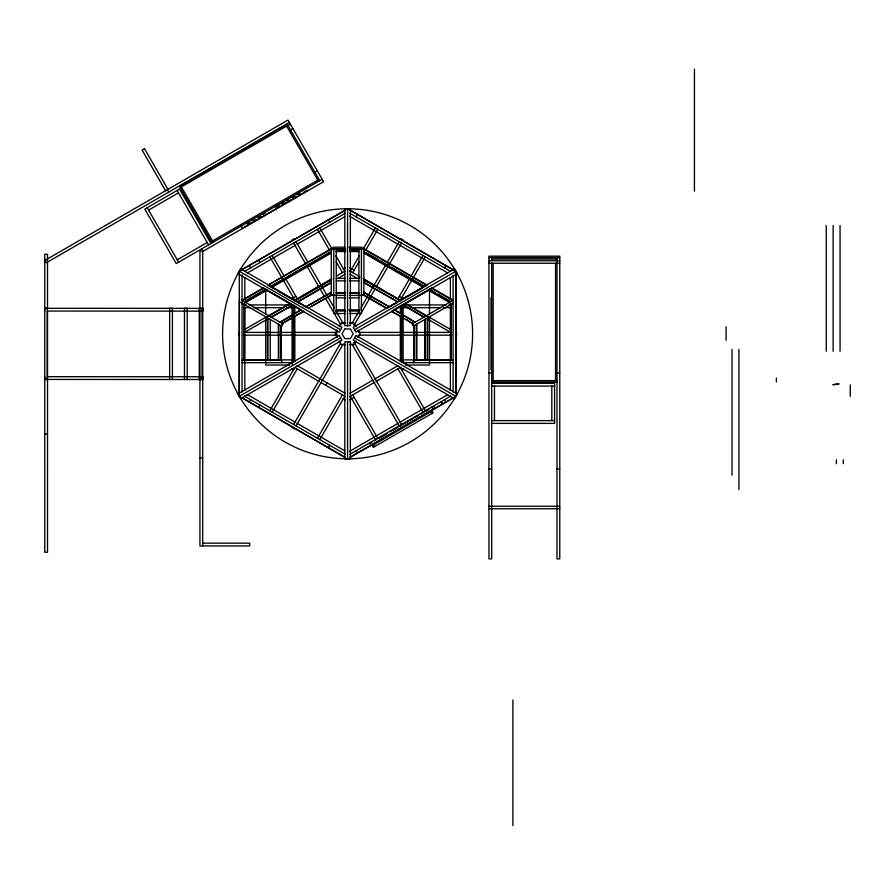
<?xml version="1.0" encoding="UTF-8"?>
<svg xmlns="http://www.w3.org/2000/svg" width="895" height="895" viewBox="0 0 895 895"><rect width="100%" height="100%" fill="white"/><g stroke="black" fill="none" stroke-linecap="round" stroke-linejoin="round"><path stroke-width="1.34" d="M44.75 311.057L44.75 308.294L47.245 308.294L47.245 379.446L44.75 379.446L44.761 376.672M239.166 396.004L239.412 300.172M455.689 393.8L456.014 271.565L349.117 209.475M281.466 325.937L282.708 323.777M249.235 402.056L250.611 399.662M356.154 216.87L357.53 214.476M258.543 407.426L259.919 405.032M269.82 410.76L294.835 367.431L319.235 381.527M350.348 271.274L359.387 255.634M362.855 249.615L375.363 227.956M272.214 412.136L297.229 368.818M352.742 272.662L358.996 261.832M365.943 249.794L377.757 229.333M337.202 330.098L335.066 333.79L337.202 337.482M339.194 326.641L341.331 322.95L345.593 322.95M293.627 424.498L340.279 343.691M351.813 323.699L359.499 310.397M360.886 307.981L385.242 265.804M387.054 262.66L399.159 241.695M296.021 425.875L343.367 343.87M354.207 325.086L375.117 288.884M376.325 286.78L401.553 243.082M325.702 385.253L327.089 382.859M355.986 340.95L353.849 344.642L349.587 344.642M358.034 337.404L360.114 333.79L358.034 330.177M317.423 438.237L342.427 394.919M397.951 298.751L409.765 278.3M411.152 275.895L422.966 255.433M405.938 319.168L412.763 323.61L391.641 311.415L398.89 315.107M397.85 301.895L363.896 282.775M394.225 309.67L415.135 322.234L394.225 309.67L402.839 304.759M319.817 439.613L344.821 396.295L321.025 382.557M400.233 300.519L363.896 280.034M400.345 300.138L425.349 256.82M423.682 317.3L402.772 304.725L424.342 317.188M402.56 305.106L405.155 303.36L450.644 329.494M328.331 447.724L329.718 445.341M444.569 267.907L445.945 265.513M369.478 443.573L371.872 442.186M374.267 440.799L376.661 439.423M379.055 438.035L387.423 433.191M389.817 431.804L418.524 415.202M420.918 413.814L429.287 408.97M369.59 443.752L370.787 443.059M379.156 438.214L386.338 434.064M393.509 429.913L397.1 427.832M399.494 426.445L401.877 425.069M404.272 423.682L407.863 421.601M410.257 420.225L412.651 418.838M415.034 417.45L418.625 415.381M421.019 413.993L423.413 412.606M425.807 411.219L428.19 409.843M370.631 445.542L432.822 409.552M144.531 148.738L142.092 150.047L165.586 190.736M289.376 122.458L46.361 262.761L44.974 260.367L287.989 120.064L323.576 181.696L203.008 251.305L201.621 248.911M287.15 124.136L179.392 186.361L212.037 242.903M181.372 186.887L286.624 126.117M288.022 125.636L290.405 124.248M148.592 210.124L178.508 192.85M290.461 129.864L292.855 128.488M314.85 172.12L317.244 170.732M177.266 259.785L207.181 242.511M212.562 240.923L317.814 180.152M322.189 179.302L176.248 263.566L144.811 209.106L179.526 189.069L210.963 243.529M247.266 223.358L249.66 221.971M252.054 220.595L254.448 219.208M258.04 217.138L260.434 215.751M262.828 214.375L265.222 212.988M275.391 207.114L278.983 205.044M281.377 203.668L283.771 202.281M286.165 200.905L288.559 199.518M292.15 197.448L294.544 196.061M296.939 194.685L299.333 193.298M247.96 224.555L250.354 223.168M253.945 221.099L256.339 219.711M258.733 218.335L261.127 216.948M277.282 207.629L279.676 206.242M282.07 204.865L285.662 202.785M288.056 201.409L290.45 200.021M292.844 198.645L296.435 196.576M298.818 195.188L301.212 193.812M303.606 192.425L307.198 190.355M244.212 227.196L308.003 190.366M291.904 240.106L294.298 238.719M345.179 457.457L239.289 396.317L239.289 271.263L345.179 210.124M244.424 271.487L345.19 213.301M247.165 273.087L295.607 245.118M297.095 244.268L344.821 216.702M241.941 300.239L263.287 287.921L303.539 311.415L282.417 323.61M268.075 285.113L333.768 247.188L344.821 247.188M242.377 300.485L263.499 288.291L265.882 289.667L244.749 301.861M268.198 285.08L331.284 249.157L345.593 249.157M244.324 301.615L265.67 289.286L290.372 303.562M271.767 285.762L330.087 252.099M270.793 286.825L331.284 251.898M244.536 303.17L267.068 290.17M272.035 287.295L331.284 253.095M291.49 298.874L295.842 296.368M343.232 269.003L345.414 267.75M294.131 300.541L331.9 278.737M336.498 276.085L344.821 271.274L335.793 255.634M244.536 329.494L290.025 303.36L292.62 305.106L271.498 317.3M294.835 300.451L331.284 279.419M269.115 315.924L290.237 303.729M331.284 280.034L295.16 300.888L271.767 287.138M244.536 332.369L268.444 318.564M270.827 317.188L292.62 305.106M297.599 301.738L331.284 282.283M337.751 278.558L345.291 274.194M297.532 302.264L331.284 282.775M300.944 309.67L280.045 322.234L301.167 310.039L292.329 304.759M297.655 302.085L305.889 306.84L331.284 292.15M331.284 292.654L305.866 306.828M282.205 323.24L293.94 316.461M296.279 315.107L303.539 311.415M311.706 306.202L331.284 294.902M345.593 295.395L331.284 295.395L308.249 308.204M388.106 307.522L397.525 302.085M399.875 300.731L423.413 287.138M392.603 305.173L386.718 308.574L363.896 295.395L349.587 295.395M394.952 303.819L397.313 302.454M399.662 301.1L422.026 288.19M239.289 396.317L340.592 337.829M354.588 329.74L455.891 271.263L350.001 210.124M404.808 303.562L429.544 289.286M391.641 311.415L431.681 288.291L452.803 300.485M353.626 342.841L356.031 341.442M453.317 303.058L413.378 326.116L412.136 323.968L453.284 300.205L431.893 287.921M349.889 393.375L372.767 380.162M374.558 379.133L398.04 365.574M349.654 396.698L374.155 382.557M375.934 381.527L400.345 367.431L425.349 410.76M349.766 399.83L354.129 397.313M401.508 369.948L403.69 368.695M349.386 451.427L398.387 423.134M399.875 422.272L447.601 394.717M349.956 454.28L450.756 396.093M350.001 457.457L455.891 396.317L354.588 337.829M372.242 445.576L432.072 411.029M431.681 288.291L429.298 289.667L450.431 301.861M239.491 270.995L345.504 210.157M349.676 457.412L372.566 444.278M430.383 411.096L453.273 397.962M348.972 247.188L361.412 247.188L427.105 285.113M331.284 248.788L345.593 248.788M349.587 248.788L363.896 248.788M349.587 249.157L363.896 249.157L426.758 285.449L424.375 286.825L363.896 251.898M336.263 251.182L345.593 251.182M349.587 251.182L358.917 251.182M336.263 251.271L345.593 251.271M349.587 251.271L358.917 251.271M336.263 251.562L345.593 251.562M349.587 251.562L358.917 251.562M488.95 257.626L559.767 257.626M491.713 259.08L557.003 259.08M488.95 260.758L559.767 260.758M488.95 263.242L559.767 263.242M336.263 278.367L345.593 278.367M349.587 278.367L358.917 278.367M336.263 280.851L345.593 280.851M349.587 280.851L358.917 280.851M336.263 292.62L345.593 292.62M349.587 292.62L358.917 292.62M336.263 292.989L345.593 292.989M349.587 292.989L358.917 292.989M331.284 295.014L333.768 295.014M361.412 295.014L363.896 295.014M336.263 297.878L345.593 297.878M349.587 297.878L358.917 297.878M243.44 304.926L246.214 304.926M249 304.926L287.899 304.926M407.27 304.926L446.18 304.926M448.954 304.926L451.74 304.926M243.44 307.69L250.387 307.69M253.162 307.69L283.737 307.69M286.512 307.69L292.072 307.69M403.108 307.69L408.668 307.69M412.83 307.69L440.62 307.69M443.405 307.69L451.74 307.69M44.75 308.294L202.975 308.361L202.964 311.136L47.524 311.057L47.513 552.226L44.75 552.226L44.75 254.292L47.513 254.292L47.513 308.182M336.531 309.849L344.821 309.849M348.972 309.849L360.025 309.849M336.263 311.035L345.593 311.035M349.587 311.035L358.917 311.035M345.593 313.518L333.768 313.518L333.768 248.788M349.587 313.518L361.412 313.518L361.412 248.788M425.36 316.349L427.844 316.338M349.587 322.95L353.849 322.95L355.986 326.641M243.44 332.403L336.744 332.403M358.436 332.403L451.74 332.403M243.44 335.166L336.744 335.166M358.436 335.166L451.74 335.166M345.593 344.642L341.331 344.642L339.194 340.95M243.44 359.891L278.177 359.891M280.952 359.891L292.072 359.891M403.108 359.891L414.217 359.891M417.003 359.891L451.74 359.891M242.053 360.159L281.69 360.159L281.69 362.654M453.127 360.159L413.479 360.159L413.479 362.654M242.053 362.654L292.072 362.654M453.127 362.654L403.108 362.654L403.108 304.926M289.286 365.037L265.681 365.037L265.681 316.808M405.894 365.037L429.499 365.037L429.499 316.808M488.95 373.014L491.713 373.014M557.003 373.014L559.767 373.014M47.536 376.672L202.975 376.75L202.975 379.514L44.761 379.435M491.713 380.61L557.003 380.61M491.713 382.064L557.003 382.064M491.713 383.306L554.587 383.306L554.587 423.38L491.713 423.38M491.713 386.069L554.587 386.069M491.713 420.616L554.587 420.616M44.75 433.941L47.513 433.941M199.943 458.173L202.706 458.173M488.95 469.047L491.713 469.047M557.003 469.047L559.767 469.047M488.95 506.246L559.767 506.246M488.95 508.74L559.767 508.74M202.706 543.153L249.694 543.153L249.694 545.916L199.943 545.916L199.943 251.081L202.706 251.081L202.706 545.916M400.882 238.719L403.276 240.106M349.967 213.29L450.733 271.465M349.386 216.154L447.601 272.852M366.279 252.782L378.182 259.651M380.554 261.027L388.889 265.837M391.272 267.213L423.402 285.762M429.51 289.286L435.44 292.71M437.812 294.086L450.856 301.615M363.896 253.095L423.145 287.295M428.112 290.17L450.644 303.17M349.766 267.75L354.129 270.268M399.327 296.368L403.69 298.874M349.654 270.872L359.868 276.768M363.281 278.737L401.049 300.541M363.896 279.419L400.345 300.451M404.943 303.729L426.065 315.924M349.889 274.194L357.429 278.558M363.896 282.283L394.348 299.87M395.221 300.373L397.581 301.738M427.933 319.258L450.644 332.369M363.896 292.15L389.314 306.828L363.896 292.654M363.896 294.902L385.779 307.533M401.24 316.461L403.589 317.814M353.626 324.74L356.031 326.138M268.422 285.449L275.503 289.544M277.864 290.909L300.217 303.819M302.577 305.173L304.926 306.537M239.289 271.263L340.592 329.74M241.572 300.026L283.044 323.968L281.791 326.116L240.654 302.365M297.14 365.574L345.291 393.375M291.49 368.695L293.672 369.948M343.232 398.566L345.414 399.83M247.165 394.482L295.607 422.451M297.095 423.313L344.821 450.867M244.424 396.093L345.19 454.268M291.904 427.474L294.298 428.85M242.769 398.107L344.855 457.401M412.461 323.777L413.714 325.937M286.982 123.846L319.795 180.689M285.897 124.864L318.542 181.405M444.569 399.662L445.945 402.056M441.235 401.586L442.611 403.981M441.134 401.642L442.51 404.037M328.331 219.846L329.718 222.24M433.572 406.017L434.948 408.411M431.77 407.046L433.158 409.44M431.658 410.302L433.113 412.819L373.271 447.366L371.828 444.849M430.819 411.756L431.849 413.546M319.817 227.956L332.325 249.615M317.423 229.333L329.237 249.794M336.184 261.832L342.427 272.662M397.951 368.818L422.966 412.136M296.021 241.695L308.115 262.66M309.234 264.596L334.294 307.981M335.759 310.531L343.367 323.699M354.207 342.494L401.553 424.498M293.627 243.082L305.721 264.047M306.84 265.983L324.382 296.357M325.635 298.516L340.939 325.042M351.813 343.87L399.159 425.875M272.214 255.433L284.028 275.895M285.416 278.3L297.229 298.751M352.742 394.919L377.757 438.237M269.82 256.82L294.835 300.138M350.348 396.295L375.363 439.613M373.495 444.849L374.535 446.639M241.18 226.077L242.556 228.471M258.543 260.143L259.919 262.537M249.235 265.513L250.611 267.907M356.154 450.711L357.53 453.105M180.645 185.634L213.29 242.176M177.132 190.456L208.569 244.906M144.487 148.671L167.98 189.36M167.376 189.695L168.763 192.089M147.205 207.73L178.642 262.179M850.25 384.928L850.25 396.44M843.314 459.84L843.314 463.722M840.058 225.529L840.058 351.276M836.4 459.84L836.4 463.722M833.144 225.529L833.144 351.276M826.242 225.529L826.242 351.276M776.39 378.126L776.39 381.986M738.923 349.43L738.923 489.587M732.02 349.43L732.02 475.178M726.091 326.787L726.091 340.268M694.442 69.318L694.442 191.183M557.003 257.626L557.003 558.872L559.767 558.872L559.767 256.171L488.95 256.171L488.95 558.872L491.713 558.872L491.713 263.029M555.549 263.264L555.549 380.61M551.823 386.069L551.823 420.616M512.891 699.935L512.891 825.682M494.476 386.069L494.476 420.616M493.167 263.264L493.167 380.61M491.713 257.626L491.713 260.4M491.019 297.487L491.019 333.421M491.019 334.115L491.019 370.038M456.562 332.403L456.562 335.166M455.891 274.038L455.891 393.531M453.127 275.604L453.127 391.999M451.181 304.3L451.181 360.159M450.644 304.479L450.756 360.159M450.364 277.64L450.364 299.467M450.364 306.985L450.364 332.403M450.364 334.473L450.364 390.41M429.499 290.629L429.499 314.055M427.732 317.837L427.732 360.159M427.307 318.083L427.307 360.159M425.36 319.135L425.36 360.159M424.924 319.459L424.924 360.159M416.813 324.147L416.813 360.159M416.376 324.393L416.376 360.159M414.43 325.511L414.43 360.159M414.005 325.758L413.915 362.654M405.871 362.397L405.871 364.914M401.721 305.273L401.721 362.486M400.345 305.989L400.345 313.328M400.345 315.79L400.345 361.591M363.896 248.665L363.896 295.395M358.917 248.788L358.917 313.518M347.584 208.725L347.584 325.702M347.584 341.868L347.584 458.844M336.744 330.311L336.744 337.27M336.263 248.788L336.263 313.518M331.284 248.665L331.284 295.395M294.835 305.989L294.835 313.328M294.835 315.79L294.835 361.591M293.448 305.296L293.448 361.848M292.072 304.926L292.072 364.455M289.309 302.655L289.309 305.173M289.309 362.397L289.309 364.914M281.175 325.758L281.175 360.159M280.739 325.511L280.739 360.159M278.792 324.393L278.792 360.159M278.367 324.147L278.367 360.159M270.245 319.459L270.245 360.159M267.873 318.083L267.873 360.159M267.448 317.837L267.448 360.159M265.681 290.629L265.681 314.055M244.816 277.64L244.816 299.467M244.816 306.985L244.816 332.403M244.816 334.473L244.816 390.41M244.536 304.479L244.424 360.159M243.999 304.3L243.999 360.159M242.053 274.922L242.053 392.021M238.618 332.403L238.618 335.166M187.223 379.514L187.223 308.361L184.459 308.361L184.459 379.514M172.411 379.525L172.411 308.361L169.647 308.361L169.647 379.525M455.689 396.575A125.009 125.009 0 0 1 239.39 396.395A125.009 125.009 0 0 1 347.014 208.781A125.009 125.009 0 0 1 456.361 395.4M240.665 268.869L237.902 273.646L339.205 332.134L341.968 327.346L240.665 268.869M344.799 328.957L342.002 333.79L344.799 338.634L350.381 338.634L353.178 333.79L350.381 328.957L344.799 328.957M355.975 335.435L353.212 340.223L454.515 398.711L457.278 393.923L355.975 335.435M339.205 335.435L237.902 393.923L240.665 398.711L341.968 340.223L339.205 335.435M454.515 268.869L353.212 327.346L355.975 332.134L457.278 273.646L454.515 268.869M838.828 383.921L833.088 384.693L838.828 383.921M350.348 208.725L344.821 208.725L344.821 325.702L350.348 325.702L350.348 208.725M202.024 308.35L199.261 308.35L199.261 379.514L202.024 379.514L202.024 308.35M350.348 341.868L344.821 341.868L344.821 458.844L350.348 458.844L350.348 341.868"/></g></svg>
